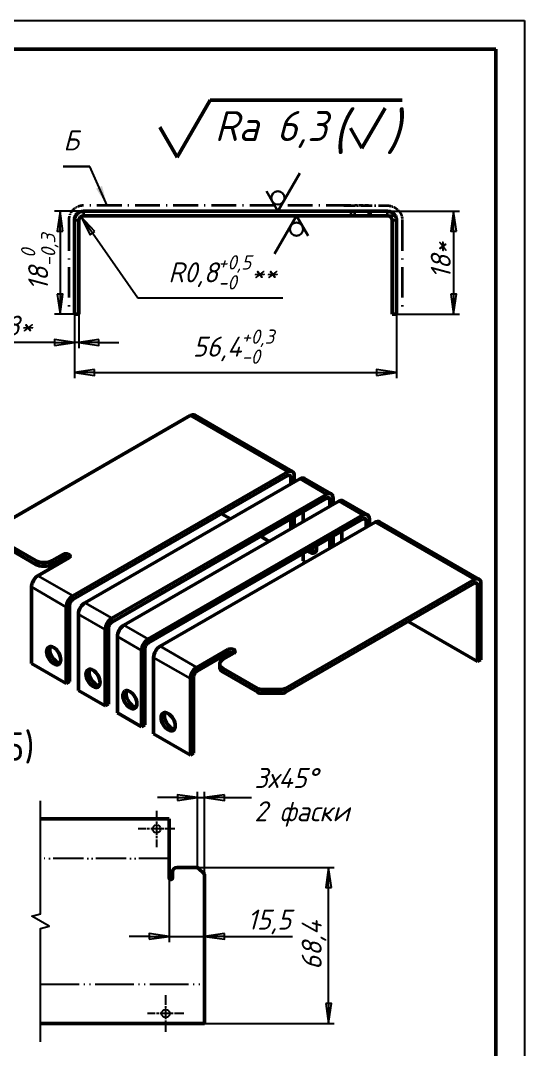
# Model space of a CAD drawing. Header units: millimetres. Extents: x 0 to 210, y 0 to 297.
# Drawn here: x 121.8 to 210, y 116.8 to 297 of the extents above; entities that cross this region are included whole.
import ezdxf
from ezdxf.enums import TextEntityAlignment as Align

# ---------------------------------------------------------------- set-up
doc = ezdxf.new("R2010")
doc.units = ezdxf.units.MM
for name, pattern in [('LT_04', [0.7087, 0.4724, -0.0591, 0.1181, -0.0591]), ('LT_05', [0.37, 0.24, -0.06, 0.01, -0.06]), ('LT_16', [0.68, 0.48, -0.06, 0.01, -0.06, 0.01, -0.06])]:
    doc.linetypes.add(name, pattern=pattern)
for name, color, linetype, lineweight in [('Layer_01', 7, 'Continuous', 35), ('Layer_02', 7, 'Continuous', 50), ('Layer_04', 7, 'Continuous', 50), ('Layer_05', 7, 'Continuous', 25), ('Layer_06', 7, 'Continuous', 25), ('Layer_07', 7, 'Continuous', 25), ('Layer_09', 7, 'LT_04', 25), ('Layer_10', 7, 'Continuous', 25), ('Layer_11', 7, 'Continuous', 50)]:
    doc.layers.add(name, color=color, linetype=linetype, lineweight=lineweight)
doc.styles.add('Style_03', font='GOST Common Italic.ttf')
doc.styles.add('Style_08', font='GOST Common Italic.ttf')
doc.styles.add('Style_16', font='GOST Common.ttf')
doc.dimstyles.new('DimStyle_03', dxfattribs={"dimtxt": 3.5, "dimasz": 3.5, "dimexe": 1, "dimexo": 0, "dimgap": 0.5, "dimtad": 1, "dimrnd": 1e-08, "dimtxsty": 'Style_03', "dimblk": 'Filled-1', "dimcen": 2.5, "dimdle": 15, "dimclrd": 256, "dimclre": 256, "dimclrt": 256, "dimazin": 2, "dimtfac": 0.714286, "dimtdec": 3, "dimtmove": 0, "dimatfit": 3, "dimlwd": -1, "dimlwe": 25})
doc.dimstyles.new('DimStyle_06', dxfattribs={"dimtxt": 3.5, "dimasz": 3.5, "dimexe": 1, "dimexo": 0, "dimgap": 0.5, "dimtad": 1, "dimrnd": 1e-08, "dimtxsty": 'Style_03', "dimblk": 'Filled-1', "dimcen": 2.5, "dimdle": 15, "dimclrd": 256, "dimclre": 256, "dimclrt": 256, "dimazin": 2, "dimtfac": 0.714286, "dimtdec": 3, "dimtmove": 0, "dimatfit": 3, "dimlwd": 25, "dimlwe": 25})

# ---------------------------------------------------------------- blocks, each defined once
blk = doc.blocks.new('Block_08')
at = {"layer": 'Layer_11', "lineweight": 50}
for p, q in [((-9.099, -3.6), (-8.002, -1.7)), ((-8.002, -1.7), (-1.6, -1.7)), ((-2.939, -3.3), (-2.169, -1.967)), ((-9.676, -2.6), (-9.099, -3.6)), ((-3.324, -2.633), (-2.939, -3.3))]:
    blk.add_line(p, q, dxfattribs=at)
at = {"layer": 'Layer_07', "attachment_point": 7, "style": 'Style_03'}
for s, insert, char_height in [('\\A1;\\fGOST Common|b0|i1;\\H1.3000;(', (-3.939, -3.5), 1.3), ('\\A1;\\fGOST Common|b0|i1;\\H1.3000;)', (-2.139, -3.5), 1.3), ('\\A1;\\fGOST Common|b0|i1;\\H1.0000;Ra 6,3', (-7.848, -3.3), 1)]:
    blk.add_mtext(s, dxfattribs=dict(at, insert=insert, char_height=char_height))
blk = doc.blocks.new('Block_16')
at = {"layer": 'Layer_04', "lineweight": 25}
for p, q in [((0, 297), (210, 297)), ((210, 297), (210, 0))]:
    blk.add_line(p, q, dxfattribs=at)
at = {"layer": 'Layer_04'}
for p, q in [((205, 292), (20, 292)), ((205, 5), (205, 292))]:
    blk.add_line(p, q, dxfattribs=at)
blk = doc.blocks.new('Filled-1')
at = {"color": 0}
for p, q in [((0, 0), (-1, 0.143)), ((-1, 0.143), (-1, -0.143)), ((-1, 0), (0, 0)), ((-1, -0.143), (0, 0))]:
    blk.add_line(p, q, dxfattribs=at)
at = {"color": 0, "flags": 128}
blk.add_lwpolyline([(-1, -0.143), (0, 0), (-1, 0.143), (-1, -0.143)], dxfattribs=at)
at = {"color": 0}
blk.add_solid([(-1, -0.143), (0, 0), (-1, 0.143), (-1, -0.143)], dxfattribs=at)
blk = doc.blocks.new('*D16')
at = {"layer": 'Defpoints', "color": 0, "linetype": 'Continuous'}
for p in [(132.83, 263.59), (128.73, 245.59), (131.23, 245.59)]:
    blk.add_point(p, dxfattribs=at)
at = {"layer": 'Layer_10', "linetype": 'Continuous', "lineweight": 25}
for p, q in [((132.83, 263.59), (127.73, 263.59)), ((128.73, 260.09), (128.73, 249.09)), ((131.23, 245.59), (127.73, 245.59))]:
    blk.add_line(p, q, dxfattribs=at)
at = {"layer": 'Layer_10', "linetype": 'Continuous', "lineweight": 25, "xscale": 3.5, "yscale": 3.5, "zscale": 3.5}
for p, rotation in [((128.73, 263.59), 90), ((128.73, 245.59), 270)]:
    blk.add_blockref('Filled-1', p, dxfattribs=dict(at, rotation=rotation))
at = {"layer": 'Layer_10', "linetype": 'Continuous', "lineweight": 25, "insert": (121.89, 249.7), "char_height": 3.5, "attachment_point": 1, "rotation": 90, "style": 'Style_03'}
blk.add_mtext('\\A1;18{\\H2.5;\\S 0^ -0,3;}', dxfattribs=at)
blk = doc.blocks.new('*D17')
at = {"layer": 'Defpoints', "color": 0, "linetype": 'Continuous'}
for p in [(132.37, 262.65), (132.83, 261.99)]:
    blk.add_point(p, dxfattribs=at)
at = {"layer": 'Layer_10', "linetype": 'Continuous', "lineweight": 25}
for p, q in [((142.35, 248.36), (134.37, 259.78)), ((167.72, 248.36), (142.35, 248.36))]:
    blk.add_line(p, q, dxfattribs=at)
at = {"layer": 'Layer_10', "linetype": 'Continuous', "lineweight": 25, "xscale": 3.5, "yscale": 3.5, "zscale": 3.5, "rotation": 124.9225099639715}
blk.add_blockref('Filled-1', (132.37, 262.65), dxfattribs=at)
at = {"layer": 'Layer_10', "linetype": 'Continuous', "lineweight": 25, "insert": (147.67, 255.89), "char_height": 3.5, "attachment_point": 1, "style": 'Style_03'}
blk.add_mtext('\\A1;\\fGOST Common|b0|i1;R0,8{\\H2.5;\\S+0,5^ -0;}**', dxfattribs=at)
blk = doc.blocks.new('*D18')
at = {"layer": 'Defpoints', "color": 0, "linetype": 'Continuous'}
for p in [(131.23, 245.59), (132.03, 245.59), (131.23, 240.6)]:
    blk.add_point(p, dxfattribs=at)
at = {"layer": 'Layer_10', "linetype": 'Continuous', "lineweight": 25}
for p, q in [((131.23, 245.59), (131.23, 239.6)), ((132.03, 245.59), (132.03, 239.6)), ((127.73, 240.6), (115.2, 240.6)), ((132.03, 240.6), (131.23, 240.6)), ((135.53, 240.6), (139.03, 240.6))]:
    blk.add_line(p, q, dxfattribs=at)
at = {"layer": 'Layer_10', "linetype": 'Continuous', "lineweight": 25, "xscale": 3.5, "yscale": 3.5, "zscale": 3.5}
blk.add_blockref('Filled-1', (131.23, 240.6), dxfattribs=at)
at = {"layer": 'Layer_10', "linetype": 'Continuous', "lineweight": 25, "xscale": 3.5, "yscale": 3.5, "zscale": 3.5, "rotation": 180}
blk.add_blockref('Filled-1', (132.03, 240.6), dxfattribs=at)
at = {"layer": 'Layer_10', "linetype": 'Continuous', "lineweight": 25, "insert": (115.7, 245.3), "char_height": 3.5, "attachment_point": 1, "style": 'Style_03'}
blk.add_mtext('\\A1;\\fGOST Common|b0|i1;0,8*', dxfattribs=at)
blk = doc.blocks.new('*D19')
at = {"layer": 'Defpoints', "color": 0, "linetype": 'Continuous'}
for p in [(131.23, 245.59), (187.63, 245.59), (187.63, 235.35)]:
    blk.add_point(p, dxfattribs=at)
at = {"layer": 'Layer_10', "linetype": 'Continuous', "lineweight": 25}
for p, q in [((131.23, 245.59), (131.23, 234.35)), ((187.63, 245.59), (187.63, 234.35)), ((134.73, 235.35), (184.13, 235.35))]:
    blk.add_line(p, q, dxfattribs=at)
at = {"layer": 'Layer_10', "linetype": 'Continuous', "lineweight": 25, "xscale": 3.5, "yscale": 3.5, "zscale": 3.5, "rotation": 180}
blk.add_blockref('Filled-1', (131.23, 235.35), dxfattribs=at)
at = {"layer": 'Layer_10', "linetype": 'Continuous', "lineweight": 25, "xscale": 3.5, "yscale": 3.5, "zscale": 3.5}
blk.add_blockref('Filled-1', (187.63, 235.35), dxfattribs=at)
at = {"layer": 'Layer_10', "linetype": 'Continuous', "lineweight": 25, "insert": (151.97, 242.88), "char_height": 3.5, "attachment_point": 1, "style": 'Style_03'}
blk.add_mtext('\\A1;56,4{\\H2.5;\\S+0,3^ -0;}', dxfattribs=at)
blk = doc.blocks.new('Block_10')
at = {"layer": 'Layer_11', "lineweight": 30}
for p, q in [((0, 0), (1.097, 1.9)), ((-0.577, 1), (0, 0))]:
    blk.add_line(p, q, dxfattribs=at)
blk.add_circle((0, 0.667), 0.333, dxfattribs=at)
blk = doc.blocks.new('Block_11')
at = {"layer": 'Layer_11', "lineweight": 30}
for p, q in [((0, 0), (1.097, 1.9)), ((-0.577, 1), (0, 0))]:
    blk.add_line(p, q, dxfattribs=at)
blk.add_circle((0, 0.667), 0.333, dxfattribs=at)
blk = doc.blocks.new('*D24')
at = {"layer": 'Defpoints', "color": 0, "linetype": 'Continuous'}
for p in [(186.03, 263.59), (187.63, 245.59), (197.61, 245.59)]:
    blk.add_point(p, dxfattribs=at)
at = {"layer": 'Layer_10', "linetype": 'Continuous', "lineweight": 25}
for p, q in [((186.03, 263.59), (198.61, 263.59)), ((197.61, 260.09), (197.61, 249.09)), ((187.63, 245.59), (198.61, 245.59))]:
    blk.add_line(p, q, dxfattribs=at)
at = {"layer": 'Layer_10', "linetype": 'Continuous', "lineweight": 25, "xscale": 3.5, "yscale": 3.5, "zscale": 3.5}
for p, rotation in [((197.61, 263.59), 90), ((197.61, 245.59), 270)]:
    blk.add_blockref('Filled-1', p, dxfattribs=dict(at, rotation=rotation))
at = {"layer": 'Layer_10', "linetype": 'Continuous', "lineweight": 25, "insert": (193.61, 251.76), "char_height": 3.5, "attachment_point": 1, "rotation": 90, "style": 'Style_03'}
blk.add_mtext('\\A1;\\fGOST Common|b0|i1;18*', dxfattribs=at)
blk = doc.blocks.new('Block_13')
at = {"layer": 'Layer_11', "lineweight": 30}
blk.add_line((0, 0), (-1.328, 0), dxfattribs=at)
at = {"layer": 'Layer_07', "style": 'Style_08'}
blk.add_text('Б', height=1, dxfattribs=at).set_placement((-1.328, 0.5), align=Align.BOTTOM_LEFT)
blk = doc.blocks.new('*D26')
at = {"layer": 'Defpoints', "color": 0, "linetype": 'Continuous'}
for p in [(147.81, 146.79), (154.01, 147.29), (147.81, 136.55)]:
    blk.add_point(p, dxfattribs=at)
at = {"layer": 'Layer_10', "linetype": 'Continuous', "lineweight": 25}
for p, q in [((147.81, 146.79), (147.81, 135.55)), ((144.31, 136.55), (140.81, 136.55)), ((147.81, 136.55), (154.01, 136.55)), ((157.51, 136.55), (169.43, 136.55))]:
    blk.add_line(p, q, dxfattribs=at)
at = {"layer": 'Layer_10', "linetype": 'Continuous', "lineweight": 25, "xscale": 3.5, "yscale": 3.5, "zscale": 3.5}
blk.add_blockref('Filled-1', (147.81, 136.55), dxfattribs=at)
at = {"layer": 'Layer_10', "linetype": 'Continuous', "lineweight": 25, "xscale": 3.5, "yscale": 3.5, "zscale": 3.5, "rotation": 180}
blk.add_blockref('Filled-1', (154.01, 136.55), dxfattribs=at)
at = {"layer": 'Layer_10', "linetype": 'Continuous', "lineweight": 25, "insert": (161.51, 141.25), "char_height": 3.5, "attachment_point": 1, "style": 'Style_03'}
blk.add_mtext('\\A1;15,5', dxfattribs=at)
blk = doc.blocks.new('*D27')
at = {"layer": 'Defpoints', "color": 0, "linetype": 'Continuous'}
for p in [(152.64, 148.65), (175.72, 148.65), (154.01, 121.29)]:
    blk.add_point(p, dxfattribs=at)
at = {"layer": 'Layer_10', "linetype": 'Continuous', "lineweight": 25}
for p, q in [((152.64, 148.65), (176.72, 148.65)), ((175.72, 124.79), (175.72, 145.15)), ((154.01, 121.29), (176.72, 121.29))]:
    blk.add_line(p, q, dxfattribs=at)
at = {"layer": 'Layer_10', "linetype": 'Continuous', "lineweight": 25, "xscale": 3.5, "yscale": 3.5, "zscale": 3.5}
for p, rotation in [((175.72, 148.65), 90), ((175.72, 121.29), 270)]:
    blk.add_blockref('Filled-1', p, dxfattribs=dict(at, rotation=rotation))
at = {"layer": 'Layer_10', "linetype": 'Continuous', "lineweight": 25, "insert": (171.02, 130.71), "char_height": 3.5, "attachment_point": 1, "rotation": 90, "style": 'Style_03'}
blk.add_mtext('\\A1;68,4', dxfattribs=at)
blk = doc.blocks.new('*D28')
at = {"layer": 'Defpoints', "color": 0, "linetype": 'Continuous'}
for p in [(154.01, 160.87), (152.79, 148.62), (154.01, 147.29)]:
    blk.add_point(p, dxfattribs=at)
at = {"layer": 'Layer_10', "linetype": 'Continuous', "lineweight": 25}
for p, q in [((149.29, 160.87), (145.79, 160.87)), ((152.79, 148.62), (152.79, 161.87)), ((152.79, 160.87), (154.01, 160.87)), ((154.01, 147.29), (154.01, 161.87)), ((157.51, 160.87), (162.23, 160.87))]:
    blk.add_line(p, q, dxfattribs=at)
at = {"layer": 'Layer_10', "linetype": 'Continuous', "lineweight": 25, "xscale": 3.5, "yscale": 3.5, "zscale": 3.5}
blk.add_blockref('Filled-1', (152.79, 160.87), dxfattribs=at)
at = {"layer": 'Layer_10', "linetype": 'Continuous', "lineweight": 25, "xscale": 3.5, "yscale": 3.5, "zscale": 3.5, "rotation": 180}
blk.add_blockref('Filled-1', (154.01, 160.87), dxfattribs=at)
at = {"layer": 'Layer_10', "linetype": 'Continuous', "lineweight": 25, "insert": (162.73, 166.06), "char_height": 3.5, "attachment_point": 1, "style": 'Style_03'}
blk.add_mtext('\\A1;\\fGOST Common|b0|i1;3х45°\\P\\fGOST Common|b0|i1;2 фаски', dxfattribs=at)

msp = doc.modelspace()

# ---------------------------------------------------------------- linework, layer by layer
at = {"layer": 'Layer_01'}
for p, q in [((132.82876, 263.59086), (132.82876, 262.79086)), ((179.61454, 263.59086), (179.61454, 262.79086)), ((180.32165, 262.79086), (180.32165, 263.59086)), ((182.73586, 263.59086), (182.73586, 262.79086)), ((186.02876, 262.79086), (186.02876, 263.59086)), ((132.02876, 261.99086), (131.22876, 261.99086)), ((187.4144, 262.79086), (186.02876, 262.79086)), ((187.62876, 261.99086), (186.82876, 261.99086)), ((168.56697, 217.93844), (151.51109, 227.78565)), ((169.13266, 216.95864), (168.56697, 217.28524)), ((175.38302, 214.00319), (170.68829, 216.71369)), ((175.9487, 213.0234), (175.38302, 213.35)), ((181.73346, 210.33676), (177.50434, 212.77845)), ((182.29915, 209.35697), (181.73346, 209.68356)), ((201.24035, 199.07446), (183.85478, 209.11202)), ((124.49962, 202.39261), (124.49962, 201.73941)), ((127.32804, 201.73941), (127.32804, 202.39261)), ((129.20188, 203.47447), (129.20188, 202.82127)), ((124.85317, 199.739), (130.94889, 196.21963)), ((201.24035, 198.42126), (201.24035, 199.07446)), ((201.80603, 198.09466), (201.24035, 198.42126)), ((202.37172, 198.42126), (201.80603, 198.09466)), ((129.81752, 194.26004), (123.7218, 197.77941)), ((133.07021, 194.99489), (137.76494, 192.28438)), ((136.63357, 190.32479), (131.93884, 193.03529)), ((139.88626, 191.05964), (144.11538, 188.61795)), ((142.98401, 186.65836), (138.75489, 189.10005)), ((146.2367, 187.39321), (152.66211, 183.6835)), ((158.07148, 186.8066), (158.07148, 186.1534)), ((151.53074, 181.7239), (145.10533, 185.43362)), ((152.09643, 182.0505), (151.53074, 181.7239)), ((152.66211, 183.0303), (151.68232, 182.46461)), ((152.66211, 183.0303), (152.66211, 183.6835)), ((157.25831, 182.82617), (157.25831, 183.47937)), ((163.32937, 179.97424), (163.32937, 179.32104)), ((164.03648, 179.15194), (164.03648, 179.80514)), ((167.45069, 179.80514), (167.45069, 179.15194)), ((168.1578, 179.32104), (168.1578, 179.97424))]:
    msp.add_line(p, q, dxfattribs=at)
at = {"layer": 'Layer_02'}
for p, q in [((179.61454, 263.59086), (132.82876, 263.59086)), ((179.61454, 263.59086), (180.32165, 263.59086)), ((182.73586, 263.59086), (180.32165, 263.59086)), ((182.73586, 263.59086), (183.02876, 263.59086)), ((183.02876, 262.79086), (183.02876, 263.59086)), ((183.02876, 263.59086), (186.02876, 263.59086)), ((131.22876, 261.99086), (131.22876, 245.59086)), ((132.02876, 261.99086), (132.02876, 245.59086)), ((132.82876, 262.79086), (179.61454, 262.79086)), ((180.32165, 262.79086), (179.61454, 262.79086)), ((180.32165, 262.79086), (182.73586, 262.79086)), ((183.02876, 262.79086), (182.73586, 262.79086)), ((186.02876, 262.79086), (183.02876, 262.79086)), ((186.82876, 245.59086), (186.82876, 261.99086)), ((187.62876, 245.59086), (187.62876, 261.99086)), ((132.02876, 245.59086), (131.22876, 245.59086)), ((186.82876, 245.59086), (187.62876, 245.59086)), ((118.42855, 208.68544), (151.51109, 227.78565)), ((169.36697, 218.01769), (152.31109, 227.8649)), ((168.56697, 217.93844), (130.94889, 196.21963)), ((130.94889, 195.56643), (168.56697, 217.28524)), ((133.07021, 194.99489), (170.68829, 216.71369)), ((169.13266, 216.95864), (169.13266, 215.81555)), ((169.69834, 216.14215), (169.69834, 217.28524)), ((176.18302, 214.08244), (171.48829, 216.79294)), ((175.38302, 214.00319), (137.76494, 192.28438)), ((137.76494, 191.63119), (175.38302, 213.35)), ((139.88626, 191.05964), (177.50434, 212.77845)), ((175.9487, 213.0234), (175.9487, 211.8803)), ((176.51439, 212.2069), (176.51439, 213.35)), ((182.53346, 210.41601), (178.30434, 212.85769)), ((171.25398, 209.1698), (171.25398, 210.96609)), ((181.73346, 210.33676), (144.11538, 188.61795)), ((144.11538, 187.96476), (181.73346, 209.68356)), ((146.2367, 187.39321), (183.85478, 209.11202)), ((156.97042, 210.58997), (158.52606, 209.69182)), ((169.13266, 209.74135), (169.13266, 207.94505)), ((169.69834, 208.27165), (169.69834, 210.06795)), ((182.29915, 209.35697), (182.29915, 208.21387)), ((182.86483, 208.54047), (182.86483, 209.68356)), ((202.04035, 199.1537), (184.65478, 209.19126)), ((178.07002, 205.77219), (178.07002, 207.56848)), ((118.42855, 205.89774), (124.49962, 202.39261)), ((163.78647, 206.65472), (165.3421, 205.75658)), ((175.9487, 206.34373), (175.9487, 204.54744)), ((176.51439, 204.87404), (176.51439, 206.67033)), ((124.49962, 201.73941), (118.42855, 205.24455)), ((130.26254, 202.8621), (124.85317, 199.739)), ((127.32804, 202.39261), (129.20188, 203.47447)), ((129.20188, 202.82127), (127.32804, 201.73941)), ((171.25398, 202.34335), (171.25398, 203.63323)), ((171.25398, 202.34335), (171.69255, 202.09015)), ((201.24035, 199.07446), (168.1578, 179.97424)), ((168.1578, 179.32104), (201.24035, 198.42126)), ((202.37172, 185.03072), (202.37172, 198.42126)), ((123.7218, 184.38886), (123.7218, 197.77941)), ((201.80603, 198.09466), (201.80603, 184.70412)), ((129.81752, 194.26004), (129.81752, 180.86949)), ((130.38321, 181.19609), (130.38321, 194.58664)), ((131.93884, 179.64475), (131.93884, 193.03529)), ((189.6438, 191.72599), (201.80603, 184.70412)), ((136.63357, 190.32479), (136.63357, 176.93425)), ((137.19925, 177.26085), (137.19925, 190.65139)), ((138.75489, 175.7095), (138.75489, 189.10005)), ((142.98401, 186.65836), (142.98401, 173.26782)), ((143.5497, 173.59442), (143.5497, 186.98496)), ((152.66211, 183.6835), (158.07148, 186.8066)), ((158.07148, 186.1534), (152.66211, 183.0303)), ((159.13214, 186.19422), (157.25831, 185.11237)), ((129.81752, 180.86949), (123.7218, 184.38886)), ((145.10533, 172.04307), (145.10533, 185.43362)), ((156.67252, 183.64267), (156.67252, 184.29587)), ((201.80603, 184.70412), (202.37172, 185.03072)), ((152.09643, 168.65996), (152.09643, 182.0505)), ((157.25831, 183.47937), (163.32937, 179.97424)), ((163.32937, 179.32104), (157.25831, 182.82617)), ((129.81752, 180.86949), (130.38321, 181.19609)), ((151.53074, 181.7239), (151.53074, 168.33336)), ((136.63357, 176.93425), (131.93884, 179.64475)), ((167.45069, 179.80514), (164.03648, 179.80514)), ((164.03648, 179.15194), (167.45069, 179.15194)), ((136.63357, 176.93425), (137.19925, 177.26085)), ((142.98401, 173.26782), (138.75489, 175.7095)), ((142.98401, 173.26782), (143.5497, 173.59442)), ((151.53074, 168.33336), (145.10533, 172.04307)), ((152.09643, 168.65996), (151.53074, 168.33336)), ((125.29861, 157.13877), (147.80533, 157.13877)), ((147.80533, 157.13877), (147.80533, 146.79495)), ((148.40533, 147.85495), (148.40533, 146.79495)), ((152.63965, 148.65495), (149.20533, 148.65495)), ((152.92249, 148.53779), (153.88817, 147.57211)), ((154.00533, 147.28926), (154.00533, 121.29113)), ((154.00533, 121.29113), (125.29861, 121.29113))]:
    msp.add_line(p, q, dxfattribs=at)
at = {"layer": 'Layer_02', "lineweight": 25}
for centre in [(145.60533, 155.37877), (147.20533, 123.05113)]:
    msp.add_circle(centre, 0.7, dxfattribs=at)
at = {"layer": 'Layer_02'}
for centre, radius, start, end in [((132.82876, 261.99086), 1.6, 90, 180), ((186.02876, 261.99086), 1.6, 30, 90), ((132.82876, 261.99086), 0.8, 90, 180), ((186.02876, 261.99086), 0.8, 0, 90), ((186.02876, 261.99086), 1.6, 0, 30), ((149.20533, 147.85495), 0.8, 90, 180), ((152.63965, 148.25495), 0.4, 45, 90), ((148.10533, 146.79495), 0.3, 180, 0), ((153.60533, 147.28926), 0.4, 0, 45)]:
    msp.add_arc(centre, radius, start, end, dxfattribs=at)
for centre, major_axis, start_param, end_param in [((151.51109, 226.47926), (0.8, 1.38564), 0, 0.785398163), ((168.56697, 216.63205), (0.8, 1.38564), 5.497787144, 7.068583471), ((168.56697, 216.63205), (0.4, 0.69282), 5.497787144, 7.068583471), ((170.68829, 215.4073), (0.8, 1.38564), 0, 0.785398163), ((175.38302, 212.6968), (0.8, 1.38564), 5.497787144, 7.068583471), ((175.38302, 212.6968), (0.4, 0.69282), 5.497787144, 7.068583471), ((177.50434, 211.47205), (0.8, 1.38564), 0, 0.785398163), ((181.73346, 209.03037), (0.8, 1.38564), 5.497787144, 7.068583471), ((181.73346, 209.03037), (0.4, 0.69282), 5.497787144, 7.068583471), ((183.85478, 207.80562), (0.8, 1.38564), 0, 0.785398163), ((172.3943, 205.27758), (0.875, -1.51554), 5.222110549, 7.344260065), ((172.95998, 205.60417), (0.875, -1.51554), 5.222110549, 5.954024699), ((125.91383, 203.20911), (-2, 0), 0.785398163, 2.35619449), ((129.73221, 203.16828), (0.75, 0), 5.497787144, 8.639379797), ((129.73221, 202.51509), (0.75, 0), 0.852114312, 2.35619449), ((125.91383, 202.55591), (2, 0), 3.926990817, 5.497787144), ((124.85317, 198.4326), (0.8, 1.38564), 1.832595715, 2.35619449), ((124.85317, 198.4326), (0.8, 1.38564), 0.785398163, 1.832595715), ((201.24035, 197.76806), (0.8, 1.38564), 5.497787144, 7.068583471), ((201.24035, 197.76806), (0.4, 0.69282), 5.497787144, 7.068583471), ((130.94889, 194.91324), (-0.8, -1.38564), 3.926990817, 5.497787144), ((130.94889, 194.91324), (0.4, 0.69282), 0.785398163, 2.35619449), ((133.07021, 193.68849), (0.8, 1.38564), 0.785398163, 2.35619449), ((137.76494, 190.97799), (-0.8, -1.38564), 3.926990817, 5.497787144), ((137.76494, 190.97799), (0.4, 0.69282), 0.785398163, 2.35619449), ((139.88626, 189.75324), (0.8, 1.38564), 0.785398163, 2.35619449), ((144.11538, 187.31156), (-0.8, -1.38564), 3.926990817, 5.497787144), ((144.11538, 187.31156), (0.4, 0.69282), 0.785398163, 2.35619449), ((128.17657, 186.06268), (-0.875, 1.51554), 0.329160608, 2.812432045), ((146.2367, 186.08681), (0.8, 1.38564), 0.785398163, 2.35619449), ((158.60181, 186.50041), (0.75, 0), 5.497787144, 8.639379797), ((158.60181, 185.84721), (0.75, 0), 0.852114312, 2.35619449), ((158.67252, 184.29587), (-2, 0), 5.497787144, 7.068583471), ((135.05906, 182.08907), (-0.875, 1.51554), 0.329160608, 2.812432045), ((152.66211, 182.3771), (-0.8, -1.38564), 4.974188368, 5.497787144), ((152.66211, 182.3771), (-0.8, -1.38564), 3.926990817, 4.974188368), ((152.66211, 182.3771), (0.4, 0.69282), 0.785398163, 2.35619449), ((158.67252, 183.64267), (-2, 0), 0, 0.785398163), ((141.51425, 178.36217), (-0.875, 1.51554), 0.329160608, 2.812432045), ((164.03648, 180.38249), (-1, 0), 0.785398163, 1.570796327), ((164.03648, 179.72929), (1, 0), 3.926990817, 4.71238898), ((167.45069, 180.38249), (-1, 0), 1.570796327, 2.35619449), ((167.45069, 179.72929), (1, 0), 4.71238898, 5.497787144), ((148.20734, 174.49791), (-0.875, 1.51554), 0.329160608, 2.812432045)]:
    msp.add_ellipse(centre, major_axis=major_axis, ratio=0.577350269, start_param=start_param, end_param=end_param, dxfattribs=at)
for centre in [(127.61089, 185.73608), (134.49337, 181.76247), (140.94857, 178.03557), (147.64165, 174.17131)]:
    msp.add_ellipse(centre, major_axis=(-0.875, 1.51554), ratio=0.577350269, dxfattribs=at)
at = {"layer": 'Layer_05', "flags": 128}
msp.add_lwpolyline([(125.29861, 118.11613), (125.29861, 137.947), (126.79861, 138.34892), (123.79861, 140.08098), (125.29861, 140.4829), (125.29861, 160.31377)], dxfattribs=at)
at = {"layer": 'Layer_06', "linetype": 'LT_04', "ltscale": 3.555262}
for p, q in [((145.60533, 158.57877), (145.60533, 152.17877)), ((148.80533, 155.37877), (142.40533, 155.37877)), ((147.20533, 126.25113), (147.20533, 119.85113)), ((150.40533, 123.05113), (144.00533, 123.05113))]:
    msp.add_line(p, q, dxfattribs=at)
at = {"layer": 'Layer_09', "linetype": 'LT_16', "ltscale": 11.032706}
msp.add_line((147.80533, 150.21686), (125.29861, 150.21686), dxfattribs=at)
at = {"layer": 'Layer_09', "linetype": 'LT_16', "ltscale": 14.071921}
msp.add_line((125.29861, 128.21304), (154.00533, 128.21304), dxfattribs=at)
at = {"layer": 'Layer_11', "linetype": 'LT_05', "lineweight": 35, "ltscale": 18.064011}
msp.add_line((179.61454, 264.59086), (132.82876, 264.59086), dxfattribs=at)
at = {"layer": 'Layer_11', "linetype": 'LT_05', "lineweight": 35, "ltscale": 8.13993}
msp.add_line((178.37876, 264.59086), (186.02876, 264.59086), dxfattribs=at)
at = {"layer": 'Layer_11', "linetype": 'LT_05', "lineweight": 35, "ltscale": 2.568759}
msp.add_line((182.73586, 264.59086), (180.32165, 264.59086), dxfattribs=at)
at = {"layer": 'Layer_11', "linetype": 'LT_05', "lineweight": 35, "ltscale": 22.162163}
for p, q in [((130.22876, 261.99086), (130.22876, 245.59086)), ((188.62876, 261.99086), (188.62876, 245.59086))]:
    msp.add_line(p, q, dxfattribs=at)
at = {"layer": 'Layer_11', "linetype": 'LT_05', "lineweight": 35, "ltscale": 4.345417}
msp.add_open_spline([(132.82882, 264.59086), (132.76324, 264.59046), (132.63318, 264.58567), (132.44136, 264.56646), (132.19225, 264.51685), (131.95016, 264.44339), (131.71597, 264.34639), (131.49127, 264.22644), (131.27832, 264.08446), (131.07968, 263.92173), (130.89789, 263.73994), (130.73516, 263.5413), (130.59317, 263.32835), (130.47323, 263.10365), (130.37623, 262.86945), (130.30276, 262.62737), (130.25315, 262.37826), (130.23395, 262.18644), (130.22915, 262.05638), (130.22876, 261.9908)], degree=4, dxfattribs=at)
at = {"layer": 'Layer_11', "linetype": 'LT_05', "lineweight": 35, "ltscale": 2.897082}
msp.add_open_spline([(186.02872, 264.59086), (186.07181, 264.59078), (186.15765, 264.58879), (186.28542, 264.58034), (186.45376, 264.55817), (186.61998, 264.52511), (186.78381, 264.48122), (186.94478, 264.42662), (187.1022, 264.36147), (187.25528, 264.28603), (187.40316, 264.20065), (187.54503, 264.1058), (187.68017, 264.00204), (187.80795, 263.88994), (187.92787, 263.77), (188.03962, 263.64257), (188.14299, 263.50786), (188.21419, 263.40143), (188.25884, 263.32808), (188.28046, 263.2908)], degree=4, dxfattribs=at)
at = {"layer": 'Layer_11', "linetype": 'LT_05', "lineweight": 35, "ltscale": 1.448432}
msp.add_open_spline([(188.28042, 263.29087), (188.302, 263.25311), (188.34338, 263.17712), (188.4001, 263.06169), (188.46504, 262.90492), (188.51928, 262.74528), (188.56283, 262.58277), (188.59567, 262.41739), (188.61782, 262.24914), (188.62641, 262.12081), (188.62857, 262.03429), (188.62876, 261.99079)], degree=4, dxfattribs=at)

# ---------------------------------------------------------------- block references
msp.add_blockref('Block_16', (0, 0))
for name, p, xscale, yscale, zscale in [('Block_08', (197, 292), 5.249999910593033, 5.249999910593033, 5.249999910593033), ('Block_13', (133.93324, 271.45695), 3.499999940395355, 3.499999940395355, 3.499999940395355), ('Block_10', (166.8499, 263.59086), 3.499999940395355, 3.499999940395355, 3.499999940395355)]:
    msp.add_blockref(name, p, dxfattribs=dict(xscale=xscale, yscale=yscale, zscale=zscale))
at = {"xscale": 3.499999940395355, "yscale": 3.499999940395355, "zscale": 3.499999940395355, "rotation": 180}
msp.add_blockref('Block_11', (170.10505, 262.79086), dxfattribs=at)

# ---------------------------------------------------------------- texts
at = {"layer": 'Layer_07', "insert": (102.33125, 166.15753), "char_height": 5, "attachment_point": 7, "style": 'Style_16'}
msp.add_mtext('(1 : 2,5)', dxfattribs=at)

# ---------------------------------------------------------------- dimensions: what is measured, and where the dimension line sits
at = {"layer": 'Layer_10', "linetype": 'Continuous', "lineweight": 25}
for base, p1, p2, angle, override, picture, middle in [((128.72725, 245.59086), (132.82876, 263.59086), (131.22876, 245.59086), 90, {"dimgap": 0.5, "dimdec": 2, "dimtol": 1, "dimlim": 0, "dimtp": 0, "dimtm": 0.3, "dimtdec": 3, "dimtofl": 0, "dimatfit": 1}, '*D16', (128.72725, 254.59086)), ((187.62876, 235.35001), (131.22876, 245.59086), (187.62876, 245.59086), 180, {"dimgap": 0.5, "dimdec": 2, "dimtol": 1, "dimlim": 0, "dimtp": 0.3, "dimtm": 1e-09, "dimtdec": 3, "dimtofl": 0, "dimatfit": 1}, '*D19', (159.42876, 235.35001)), ((175.71763, 148.65495), (154.00533, 121.29113), (152.63965, 148.65495), 90, {"dimgap": 0.5, "dimdec": 1, "dimlfac": 2.5, "dimtol": 0, "dimlim": 0, "dimtp": 0, "dimtm": 0, "dimtdec": 1, "dimtofl": 0, "dimatfit": 1}, '*D27', (175.71763, 134.97304)), ((147.80533, 136.55037), (154.00533, 147.28926), (147.80533, 146.79495), 180, {"dimgap": 0.5, "dimdec": 2, "dimlfac": 2.5, "dimse1": 1, "dimtol": 0, "dimlim": 0, "dimtp": 0, "dimtm": 0, "dimtdec": 3, "dimtofl": 1, "dimatfit": 1}, '*D26', (165.2201, 136.55037))]:
    dim = msp.add_linear_dim(base=base, p1=p1, p2=p2, angle=angle, dimstyle='DimStyle_06', override=override, dxfattribs=at)
    dim.commit()
    dim.dimension.update_dxf_attribs({"geometry": picture, "text_midpoint": middle, "dimtype": 160})
for base, p1, p2, angle, text, override, picture, middle in [((197.61043, 245.59086), (186.02876, 263.59086), (187.62876, 245.59086), 270, '\\fGOST Common|b0|i1;<>*', {"dimgap": 0.5, "dimdec": 2, "dimtol": 0, "dimlim": 0, "dimtp": 0, "dimtm": 0, "dimtdec": 3, "dimtofl": 0, "dimatfit": 1}, '*D24', (197.61043, 254.59086)), ((131.22876, 240.60191), (132.02876, 245.59086), (131.22876, 245.59086), 180, '\\fGOST Common|b0|i1;<>*', {"dimgap": 0.5, "dimdec": 2, "dimtol": 0, "dimlim": 0, "dimtp": 0, "dimtm": 0, "dimtdec": 3, "dimtofl": 1, "dimatfit": 1}, '*D18', (119.71569, 240.60191)), ((154.00533, 160.86865), (152.79272, 148.6245), (154.00533, 147.28926), 180, '\\fGOST Common|b0|i1;<>х45°\\P\\fGOST Common|b0|i1;2 фаски', {"dimgap": 0.5, "dimtad": 0, "dimdec": 0, "dimlfac": 2.5, "dimtol": 0, "dimlim": 0, "dimtp": 0, "dimtm": 0, "dimtdec": 0, "dimtofl": 1, "dimatfit": 1, "dimtvp": 0}, '*D28', (171.2165, 160.86865))]:
    dim = msp.add_linear_dim(base=base, p1=p1, p2=p2, angle=angle, text=text, dimstyle='DimStyle_06', override=override, dxfattribs=at)
    dim.commit()
    dim.dimension.update_dxf_attribs({"geometry": picture, "text_midpoint": middle, "dimtype": 160})
dim = msp.add_radius_dim(center=(132.82876, 261.99086), mpoint=(132.37078, 262.6468), text='\\fGOST Common|b0|i1;<>**', dimstyle='DimStyle_06', override={"dimgap": 0.5, "dimtih": 1, "dimtoh": 1, "dimdec": 2, "dimlfac": 1, "dimcen": 0, "dimtol": 1, "dimlim": 0, "dimtp": 0.5, "dimtm": 1e-09, "dimtdec": 3, "dimtofl": 0}, dxfattribs=at)
dim.commit()
dim.dimension.update_dxf_attribs({"geometry": '*D17', "text_midpoint": (157.69231, 248.36018), "dimtype": 164})

# ---------------------------------------------------------------- leaders
at = {"layer": 'Layer_07'}
msp.add_leader([(136.96508, 264.59086), (133.93324, 271.45695)], dimstyle='DimStyle_03', override={"dimtad": 0}, dxfattribs=at)

doc.saveas('drawing.dxf')
